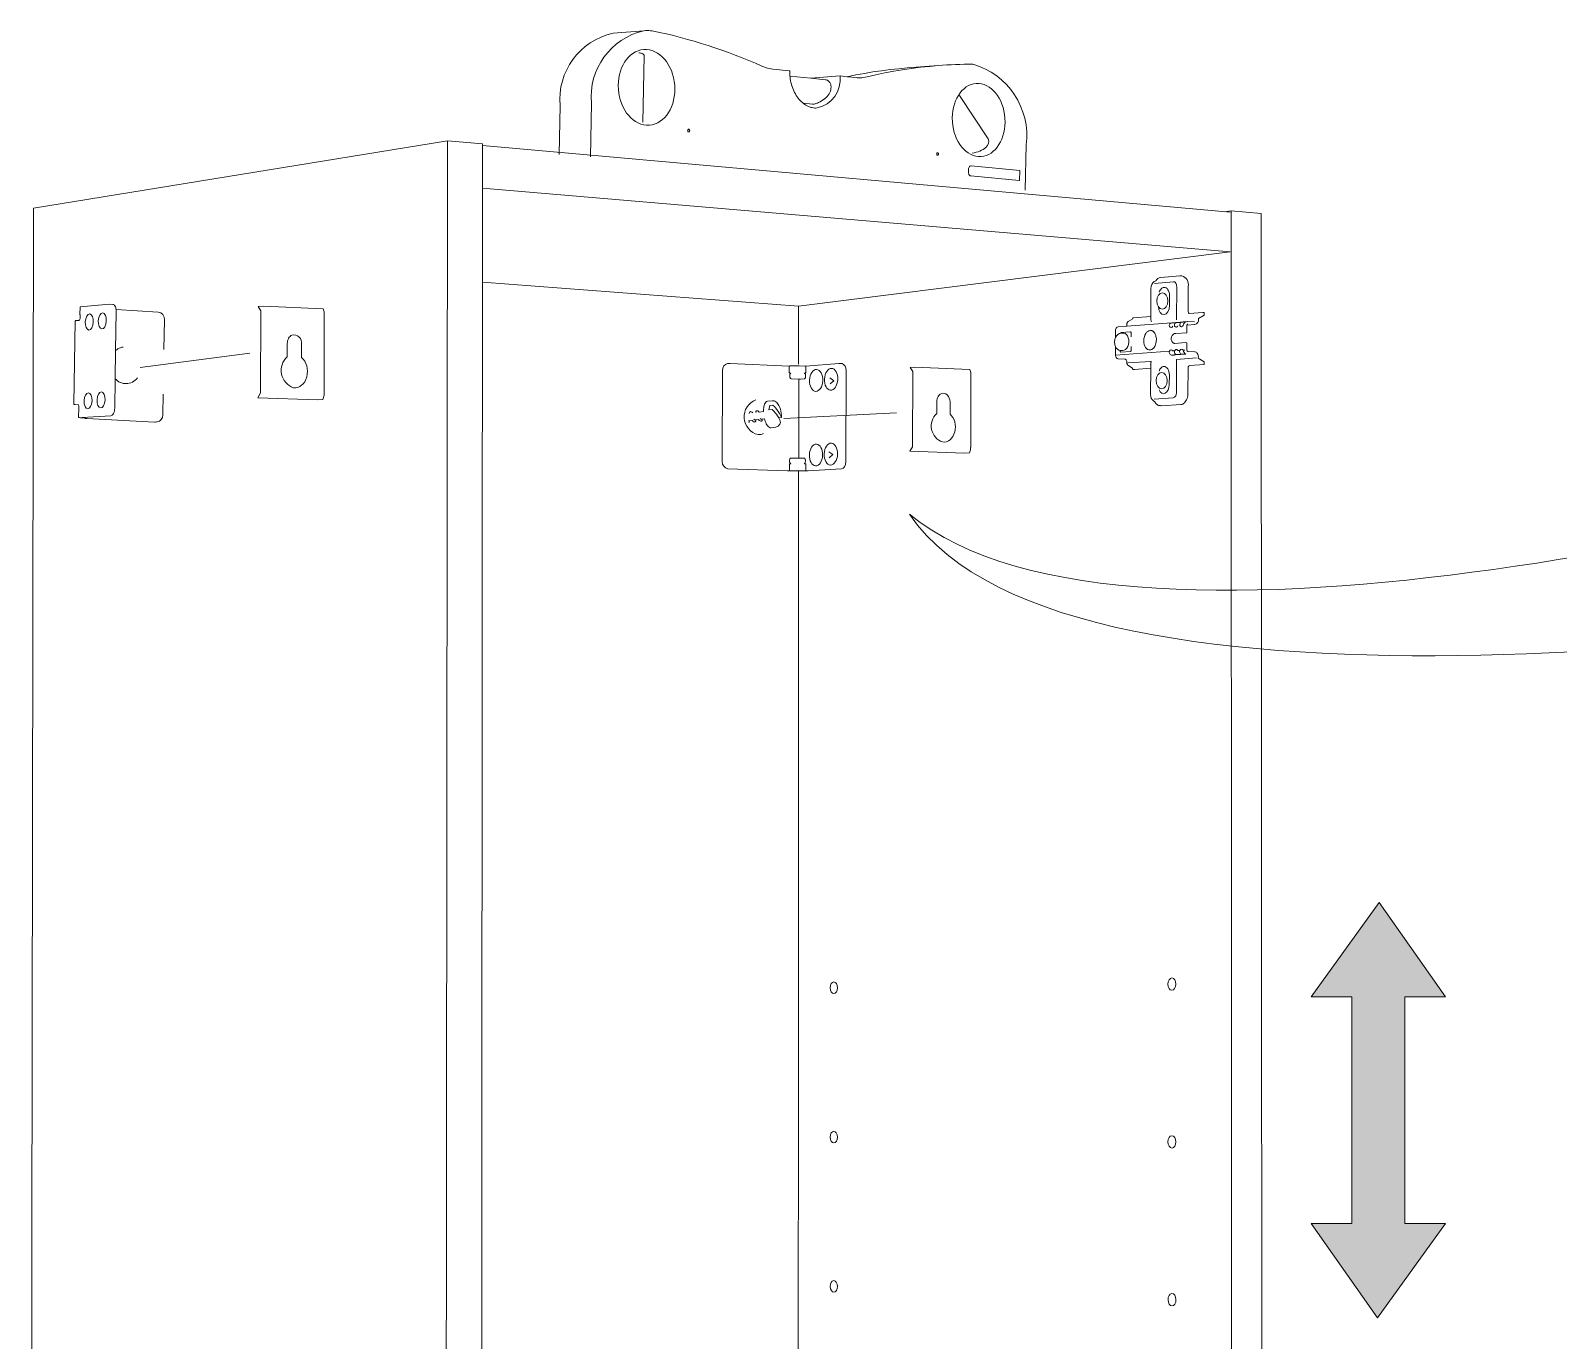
# Model space of a CAD drawing. Header units: metres. Extents: x -8.4 to 7.9, y -3.9 to 2.
# Drawn here: x 4.4092 to 4.7083, y -0.6544 to -0.398 of the extents above; entities that cross this region are included whole.
import ezdxf

# ---------------------------------------------------------------- set-up
doc = ezdxf.new("R2010")
doc.units = ezdxf.units.M
doc.header["$MEASUREMENT"] = 0
doc.layers.add('PDF12_Geometry_Num_Penna__1', color=255, linetype='Continuous', lineweight=18)
doc.layers.add('PDF12_Geometry_Num_Penna__7', color=7, linetype='Continuous', lineweight=18)

msp = doc.modelspace()

# ---------------------------------------------------------------- hatches: boundary and pattern name
at = {"layer": 'PDF12_Geometry_Num_Penna__7', "linetype": 'Continuous', "lineweight": 18}
msp.add_hatch(color=7, dxfattribs=at).paths.add_polyline_path([(4.67828744622356, -0.5871188736787295), (4.686232613893652, -0.5871188736787295), (4.673264194011521, -0.56865064044971), (4.659927928503429, -0.5871188736787295), (4.667870117666427, -0.5871188736787295), (4.667870117666427, -0.6314599087695145), (4.659927928503429, -0.6314599087695145), (4.672894859132013, -0.6499266527449875), (4.686232613893652, -0.6314599087695145), (4.67828744622356, -0.6314599087695145)])

# ---------------------------------------------------------------- linework, layer by layer
at = {"layer": 'PDF12_Geometry_Num_Penna__1', "color": 255, "linetype": 'Continuous', "lineweight": 18, "flags": 128}
msp.add_lwpolyline([(4.55666755535606, -0.4739028405736159), (4.57874722843512, -0.4727829219067164)], dxfattribs=at)
at = {"layer": 'PDF12_Geometry_Num_Penna__7', "color": 7, "linetype": 'Continuous', "lineweight": 18, "flags": 128}
for points in [[(4.512696450846203, -0.4222197854990339), (4.512896010821421, -0.4126855842949229, -0.3793391694817488), (4.523240812730843, -0.3985303782616589), (4.529255758879434, -0.3980258191601342, 0.3756814647557203), (4.519024587015604, -0.4122035129219505), (4.518811623758468, -0.4226848793815777)], [(4.52925590780479, -0.3980258191601356), (4.529592479106278, -0.3979960340892075), (4.529918625632941, -0.3979900770750218), (4.53025072917379, -0.3979990125963003), (4.530590278982372, -0.3980109266246714), (4.530918212613291, -0.3980417541730822), (4.530928637388116, -0.3980417541730822, -0.05389243003312046), (4.552404864930173, -0.4049688681188495), (4.55275037175294, -0.4051103472057583), (4.553101835589892, -0.4052324659965638), (4.553462234948123, -0.4053441600125447), (4.55381220953153, -0.4054260689575971), (4.554171119636214, -0.405499042381371), (4.554531518994445, -0.4055377629735777)], [(4.570851801833479, -0.4071969403496322), (4.571069232851254, -0.4072192791528283), (4.571294110136762, -0.4072282146741069), (4.571521965929362, -0.4072311931811997), (4.571742375454231, -0.4072222576599211), (4.571959508621299, -0.4072106414822592), (4.572293101415694, -0.4071719208900525), (4.572632651224275, -0.4071242647765672), (4.572973690286402, -0.4070572483669789), (4.574710159921515, -0.406653660655902), (4.576452586570814, -0.4062902827905782), (4.578190545459473, -0.4059596685032755), (4.57994190763005, -0.4056677748081792), (4.581684334279348, -0.4054041769304647), (4.583432717942833, -0.4051807888985034), (4.585170676831493, -0.4049976107122951), (4.58692203900207, -0.4048457068505613, -0.02203394796926471), (4.593679229118192, -0.4045864278081315), (4.593698589414296, -0.4045864278081315, -0.3709893190344438), (4.604134533640758, -0.4203616438491795), (4.60394688769391, -0.4292435519999636)], [(4.561947554879498, -0.407317718812246), (4.557881892697802, -0.4069126418476227), (4.557896785233265, -0.4070705027235421), (4.55794890910739, -0.4074323913353195), (4.558006989995699, -0.4077898121864575), (4.558085920433659, -0.408151700798235), (4.558161872364527, -0.4084912506068162), (4.558275055634053, -0.4088337789224904), (4.558382281889395, -0.4091643932097934), (4.558510357694386, -0.4094920289900033), (4.558636944245832, -0.4098047722347491), (4.558787358854018, -0.4101145369724023), (4.558946708983484, -0.4104034521604056), (4.559112016127136, -0.410684921080677), (4.559292215806251, -0.4109544759725769), (4.559481351006645, -0.4112150953431986), (4.559682400235411, -0.4114563544177168), (4.559878981703537, -0.4116871887174103), (4.560100880481952, -0.4119001519745468), (4.560319800753273, -0.4120997119497656), (4.560534253263956, -0.4122799116288811), (4.560765087563649, -0.4124407510118933), (4.561006346638168, -0.412592654873627), (4.561244627205594, -0.4127222199321646), (4.561485886280112, -0.4128458279765166), (4.561736080875908, -0.412938161696394), (4.561984786218159, -0.4130170921343536), (4.562233491560409, -0.4130766622762099), (4.562485175409751, -0.4131168721219629), (4.562733880752003, -0.4131481464464376), (4.56295875803751, -0.4131496356999841), (4.563189592337204, -0.413139210925159, 0.3834850268410178), (4.567687882674132, -0.4068834524781129), (4.561948299506272, -0.4073183145136644), (4.564822558850842, -0.4076116974623071)], [(4.638689236902024, -0.4531576875974915), (4.63604879036424, -0.4533565029459371), (4.63599070947593, -0.4533073575789057), (4.63593709634826, -0.4532373626622243), (4.635896886502507, -0.4531480074494398), (4.635864122924486, -0.4530363134334593), (4.635861144417393, -0.4529246194174785), (4.635873058445764, -0.448081566884556, 0.3766622067120061), (4.634596470305782, -0.4460146318874951), (4.634322596578598, -0.4460003350534494), (4.634289833000577, -0.4460003350534494), (4.634273451211566, -0.4460003350534494), (4.634239198379999, -0.4460003350534494), (4.634212391816163, -0.4460003350534494), (4.634191542266514, -0.4460012286055774), (4.630471386907584, -0.4463095040896842, 0.2094985771944773), (4.62949190485011, -0.4469614992923019), (4.629211925183386, -0.4471268064359534, 0.2563682590540222), (4.628544441743885, -0.4484829207153133), (4.628535357297253, -0.4539371629036821), (4.625072842801851, -0.4541992715278501), (4.62501922967418, -0.4542230995845926), (4.624987955349705, -0.4542618201767993), (4.624981104783392, -0.4543237731243299), (4.624984083290485, -0.454444402661589), (4.624078766059622, -0.4549436004503453), (4.624007281889395, -0.4549972135780161), (4.623950690254631, -0.4550686977482439), (4.623898566380507, -0.455161031468121), (4.623868781309579, -0.4552608114557305), (4.623863122146102, -0.4553610382194039), (4.623866100653196, -0.4555963402797364), (4.623857165131917, -0.455685695492521), (4.623830358568082, -0.4557765399588519), (4.623787170215235, -0.4558688736787293), (4.632670567619566, -0.4552001988363916, 0.5480652123131508), (4.632184624187373, -0.455894339914373, 0.7111946954883486), (4.632830364525096, -0.4558434074430859)], [(4.435329729110249, -0.4604100545177947), (4.435423552083673, -0.4545960086726135, 0.4057035043813512), (4.43420117277278, -0.4530954367992519), (4.425968579168231, -0.4526114293966689)], [(4.462267198332343, -0.4619663244737924), (4.462267198332343, -0.4593526844998445, 0.5383157026936164), (4.460394015221669, -0.4576060879406156), (4.460191476739357, -0.4577088464353178), (4.460017234074428, -0.4578533040293196), (4.459866819466241, -0.4580215896800639), (4.45972980813997, -0.4582285959230147), (4.459615135616897, -0.4584594302227081), (4.459530248164752, -0.4587006892972263), (4.45948557055836, -0.4589717334426728), (4.459474847932826, -0.4592386076781892), (4.459459955397362, -0.4618522476521372, 0.5716432579144263), (4.460685908916762, -0.4679051697661717)], [(4.623059967708524, -0.4606143801043623), (4.62260574537687, -0.4605994875688981, -0.2947323930879508), (4.621615838544572, -0.459837138678491), (4.621602435262654, -0.4598282031572126), (4.621547332881437, -0.4596688530277468), (4.621501166021497, -0.4594960996163633), (4.621462445429291, -0.4593233462049799), (4.621441595879642, -0.4591401680187714), (4.621437128119003, -0.4589495435648311), (4.62144606364028, -0.4587693438857157), (4.621471380950569, -0.458584676445961), (4.621510101542777, -0.4584044767668454), (4.621557757656261, -0.458239169623194), (4.621615838544572, -0.458067160838584), (4.621625816543331, -0.456689452382801), (4.621636241318157, -0.4565390377746136), (4.621671983403271, -0.4563960694341583), (4.62173006429158, -0.4562635258685279), (4.621811973236634, -0.4561622566273721), (4.621910263970697, -0.4560699229074947), (4.622020468733131, -0.4560148205262775), (4.622133652002658, -0.4559924817230815), (4.623786723439172, -0.4558688736787295)], [(4.623183277902167, -0.457230944972275), (4.62323599747771, -0.4572410718963908), (4.622775818131869, -0.4572202223467411, 0.3066364753428372), (4.621615838544572, -0.458067160838584)], [(4.63783619247064, -0.4618601406959332), (4.637825767695816, -0.4616754732561785), (4.637781090089423, -0.4614848488022381), (4.637711095172742, -0.4613135846444012), (4.637612804438679, -0.4611616807826673), (4.637498131915606, -0.4610440297525011), (4.637378991631893, -0.4609442497648917), (4.637239001798531, -0.4608861688765817), (4.637094544204529, -0.4608578730591999), (4.635779831173759, -0.4607954733356052), (4.635706857749985, -0.4607761130395019), (4.635656223129407, -0.4607180321511919), (4.635614524030108, -0.4606376124596858), (4.635593674480457, -0.4605482572469014), (4.635604099255283, -0.4590887887714206), (4.635317566872954, -0.4590735983852472), (4.635304163591036, -0.4590735983852472), (4.63325792921827, -0.459226991500527), (4.633126577055477, -0.4592275872019458), (4.633114663027105, -0.4592275872019458), (4.63310423825228, -0.4592305657090385), (4.633083388702603, -0.459230416783736, -0.6194064014345294), (4.633144448098034, -0.4572869409056199), (4.633417577198444, -0.4573016845157293), (4.635600822897481, -0.4571348881185315), (4.635609311642695, -0.4556795895529808), (4.635607822389149, -0.4556527829891454), (4.635621225671066, -0.4556289549324029), (4.637176006373517, -0.4555038576345045)], [(4.633366942577867, -0.4551380969635065), (4.633681175076159, -0.4551142689067639, 0.5372226950058083), (4.633194189166456, -0.4558207707891913, 0.7152903319532949), (4.63384261016059, -0.4557677533629281)], [(4.634374869378076, -0.4550602090030292), (4.634699526651194, -0.4550363809462867, 0.5384386687475092), (4.63421775312893, -0.455741691425866, 0.7317083515046011), (4.634851877288991, -0.4556922482081254, -0.227852504427861), (4.635384136506478, -0.4549867888031913), (4.635741557357616, -0.454959982239356)], [(4.634755820435255, -0.4613572197734028, -0.5540642363125899), (4.634198839608891, -0.4605977004646423), (4.633823547715196, -0.4606245070284777)], [(4.63423666664897, -0.4614164920644579), (4.634323043354661, -0.461406067289633), (4.634363253200415, -0.4613926640077154), (4.634391549017796, -0.4613926640077154), (4.634380677466908, -0.4613852177399832), (4.634755969360603, -0.4613569219226016), (4.634904894715244, -0.4613554326690551), (4.635040416787966, -0.4613539434155087), (4.63515955707168, -0.4613420293871374), (4.635260528462125, -0.4613394976561087), (4.635332012632354, -0.4613290728812838), (4.635384136506478, -0.4613290728812838), (4.635402007549035, -0.4613171588529126, -0.2184635412297754), (4.634847558453707, -0.460558384171017), (4.635216893333216, -0.4605300883536353)], [(4.561437783390562, -0.4841792857452573), (4.561296304303654, -0.4841822642523501), (4.561135464920642, -0.4841852427594429), (4.560962711509259, -0.4841867320129892), (4.560792936604968, -0.4841882212665357), (4.560632097221955, -0.4841822642523501), (4.560472747092489, -0.4841852427594429), (4.560316524395471, -0.4841763072381645), (4.559030851808856, -0.4841363952431209), (4.558337157506938, -0.4841755626113914), (4.558234399012237, -0.4841755626113914), (4.558106323207246, -0.4841785411184842), (4.55796335486679, -0.4841785411184842), (4.557812940258603, -0.484181519625577), (4.557665504157509, -0.4841844981326698), (4.557510621788682, -0.4841785411184842), (4.557381652431562, -0.4841792857452573), (4.545733306892966, -0.4837731663031666, -0.3743921639122272), (4.544636173805329, -0.4823610560904466), (4.544676234725692, -0.4645017786365575, -0.3933912904798053), (4.545676119556787, -0.4631741090999302), (4.546087153535596, -0.4631413455219091), (4.546136298902628, -0.4631413455219091), (4.546188422776752, -0.4631413455219091)], [(4.567539106244846, -0.4631583230123382), (4.568082088087857, -0.4631825978451722, -0.3460280572530002), (4.568856499931999, -0.4644961194730772), (4.568816290086247, -0.4823671620299865)], [(4.62160809442613, -0.4615070386800798), (4.632177326844836, -0.460749604326309, 0.571677020379857), (4.632734307671353, -0.4614986988602198), (4.632875786758262, -0.4614972096066734), (4.633018755098717, -0.4614957203531269), (4.633130449114697, -0.4614942310995805), (4.633230229102306, -0.4614808278176629)], [(4.629203287512816, -0.4701299656391431), (4.632920464364653, -0.469893174325264, 0.3534530277628215), (4.633534185751128, -0.4689005868365821), (4.633556226703615, -0.462346679829545), (4.63745658174166, -0.4620652109092737)], [(4.628508401808062, -0.4640910425084542), (4.628494104974026, -0.4692407323465828, 0.2528324675826203), (4.629025768490084, -0.4704559632404519), (4.6292926427256, -0.4706543318128337), (4.6292926427256, -0.4706647565876585), (4.629395401220304, -0.4708241067171243), (4.629511562996924, -0.4709745213253115), (4.629623257012904, -0.4710966401161173), (4.629743886550163, -0.471205355625005), (4.629880897876433, -0.4712827968094183), (4.630023866216888, -0.4713527917260995), (4.630172791571529, -0.4713900230647596), (4.630315759911984, -0.471409383360863)], [(4.433976444412624, -0.4745871525781674, 0.3802972615431184), (4.435121680389816, -0.4732200178225872), (4.435187207545858, -0.4691424416125191)], [(4.587499720452723, -0.4690685746366173), (4.58731356375942, -0.4691638868635875), (4.587154213629955, -0.4692964304292178), (4.587017202303685, -0.4694513127980444), (4.586889126498694, -0.4696389587448919), (4.586784878750445, -0.4698519220020285), (4.586705948312487, -0.4700738207804435), (4.586664249213186, -0.4703210368691473), (4.586656207244036, -0.4705679551071418), (4.586641314708572, -0.4729671425704069, 0.5715203338359327), (4.587767488240364, -0.4785211647463937)], [(4.551204973347831, -0.4702581903694888, 0.7360783791615587), (4.551651451561045, -0.4770820990444897), (4.551922495706491, -0.4770791205373969), (4.552183115077113, -0.4770359321845511), (4.552442245194187, -0.4769599802536842), (4.552692439789984, -0.4768587110125284)], [(4.551856521774384, -0.4726798655613048), (4.55269348226746, -0.4725771070666026, -0.04703272893998553), (4.552784326733795, -0.4715793071905081, -0.1168494168417358), (4.553155150866862, -0.4707468144580722, -0.2045848145234288), (4.553472361872238, -0.470562147018311), (4.554412080860013, -0.4704593885235352, -0.1975653189360058), (4.555103094505554, -0.4706410774562736, -0.1157694566587088), (4.555721134727313, -0.4713931504972093, -0.08087552407745398), (4.556167910791238, -0.4728555974797813, -0.04724075584738635), (4.556201270070679, -0.4737283000579767), (4.555688966850714, -0.4737923379604722)], [(4.551719808298825, -0.4741260796802225), (4.551216589525493, -0.4741871390756253), (4.551067664170851, -0.4742064993717286, -0.1132362614314894), (4.55078768450416, -0.4740665095383322)], [(4.555713390608875, -0.4752628269121967, -0.1992124072052265), (4.555090882626477, -0.4756157800026958), (4.554176480948981, -0.4757349202864084, -0.201932796339776), (4.553822038604919, -0.4756425865665532, -0.114166444318123), (4.553241229721857, -0.474941148146162, -0.04808085009469797), (4.552876064752256, -0.4739711973113961), (4.55247247704118, -0.4740248104390669)]]:
    msp.add_lwpolyline(points, format="xyb", dxfattribs=at)
for points in [[(4.529346156569702, -0.4029226337460834), (4.529337221048423, -0.4028630636042271), (4.529310414484589, -0.4027945579410923), (4.529268715385289, -0.4027320092921431), (4.529207655989886, -0.4026620143754618), (4.529140639580297, -0.4026128690084304), (4.529058730635245, -0.4025607451343061), (4.52896937542246, -0.4025101105137282), (4.528868106181305, -0.4024713899215214), (4.52873705186922, -0.4024416048505932), (4.528598551289404, -0.4024088412725724), (4.528439201159939, -0.4023790562016442), (4.528270915509195, -0.4023596959055408)], [(4.529072729618581, -0.4159412414727279), (4.52934675227112, -0.4029221869700195)], [(4.554531072218381, -0.4055382097496417), (4.557753816892811, -0.4058718025440373)], [(4.557753965818165, -0.4058719514693917), (4.55778524014264, -0.4058719514693917), (4.557809068199382, -0.4058808869906702), (4.557826939241939, -0.4059017365403199), (4.557835874763217, -0.4059210968364232), (4.557835874763217, -0.4059404571325265), (4.557846299538042, -0.4059702422034548)], [(4.557847044164816, -0.4059708379048735), (4.557844065657723, -0.406332726516651), (4.55786193670028, -0.4067020613961604), (4.557881296996383, -0.4069120461462041)], [(4.569105056348895, -0.4070180809987085), (4.570775998827966, -0.4066755526830345), (4.572455876828315, -0.4063657879453814), (4.574135754828665, -0.406091765292842), (4.575815632829014, -0.405847527711231), (4.577494021575818, -0.4056345644540943), (4.579175388829714, -0.4054528755214324), (4.580853777576516, -0.4053113964345236)], [(4.580853330800453, -0.4053106518077505), (4.58692203900207, -0.4048460047012709)], [(4.562276977763964, -0.4123874357349316), (4.562385693272852, -0.41239637125621), (4.562503344303019, -0.4123889249884781), (4.562643334136381, -0.4123680754388284), (4.562795237998114, -0.4123278655930752), (4.562945652606301, -0.4122891450008687), (4.563113938257046, -0.4122310641125586), (4.563285202414883, -0.4121714939707023), (4.563454977319174, -0.4121029883075675), (4.563615816702186, -0.4120225686160615), (4.563778145338745, -0.4119436381781018), (4.564087910076398, -0.411766417006079), (4.564376825264401, -0.4115743032985923), (4.564668718959497, -0.4113568722808165), (4.564909978034016, -0.4111290164882161), (4.565142301587255, -0.4108892466672441), (4.565350797083753, -0.4106420305785403), (4.565532486016415, -0.4103709864330938), (4.565675454356869, -0.4101029207947401), (4.56579161613349, -0.4098348551563865), (4.565877992839182, -0.4095548754896616), (4.565904799403016, -0.4094133964027528), (4.565918202684935, -0.4092629817945653), (4.565927138206212, -0.4091155456934709), (4.565928627459759, -0.4089681095923764), (4.565916713431388, -0.4088132272235498), (4.565888417614006, -0.4086747266437337), (4.565860121796624, -0.4085362260639177), (4.565810976429592, -0.4084155965266585), (4.565758852555469, -0.408293477735853), (4.565703750174252, -0.4081832729734188), (4.565620351975652, -0.4080656219432525), (4.565523550495136, -0.4079628634485503), (4.56542228125398, -0.4078630834609408), (4.565315054998639, -0.4077856422765275), (4.565206339489751, -0.4077230936275783), (4.565084220698945, -0.4076724590070003), (4.564954655640408, -0.4076307599077009), (4.564822112074777, -0.4076113996115975)], [(4.567724965087438, -0.4068834524781131), (4.569096567603681, -0.40701748529729)], [(4.569096418678326, -0.4070180809987085), (4.570852248609542, -0.4071967914242776)], [(4.560444451275107, -0.4122100656375546), (4.562276233137191, -0.4123872868095773)], [(4.596663544299841, -0.4191697942359881), (4.591105650064642, -0.4107108340923844)], [(4.490480064291581, -0.8153432565320597), (4.409211498264036, -0.7992280439063668), (4.409774436104578, -0.4327465741918267), (4.490818124846616, -0.4195577447848278)], [(4.490817529145197, -0.4195574469341186), (4.490479468590162, -0.8153429586813506)], [(4.497722751063833, -0.4201704236938205), (4.490817082369133, -0.4195568512327)], [(4.497722751063833, -0.4201704236938205), (4.4977153047961, -0.429716538926303)], [(4.497722751063833, -0.420470061507358), (4.644080632590734, -0.4335501754054693)], [(4.593295299553927, -0.4244825573374481), (4.593195519566318, -0.424500428380005), (4.593103185846442, -0.4245525522541292), (4.593013830633657, -0.4246285041849962), (4.592940857209882, -0.4247282841726056), (4.592891711842851, -0.4248399781885864), (4.592863416025469, -0.4249799680219488), (4.592845544982912, -0.4251199578553113)], [(4.602856158396519, -0.4253603233777016), (4.593385995094904, -0.4244831530388666)], [(4.592845991758977, -0.4251196600046018), (4.592828120716419, -0.425728764705083)], [(4.592828418567128, -0.4257289136304379), (4.592840332595499, -0.4258808174921717), (4.592879053187706, -0.4260282535932661), (4.592926709301191, -0.4261607971588964), (4.593007128992697, -0.4262799374426092), (4.593094994951936, -0.4263707819089402), (4.593196264193092, -0.4264288627972501), (4.593304979701979, -0.4264497123468999)], [(4.593305426478043, -0.4264495634215449), (4.602774100526112, -0.4273312015210192)], [(4.602774100526112, -0.4273304568942461), (4.602802396343494, -0.4273200321194212), (4.602856009471165, -0.4253601744523468)], [(4.497715453721455, -0.4297160921502389), (4.497411645997987, -0.804730984685703)], [(4.49771113488617, -0.4288564950032515), (4.644080930441444, -0.4413275042008815)], [(4.650123725631353, -0.433821070625561), (4.644239684869491, -0.4332879178559466), (4.642985733383414, -0.4334517357460517)], [(4.644393822611544, -0.7986234069665248), (4.644238940242717, -0.4332886624827199)], [(4.650298563997702, -0.7979877935529174), (4.650124321332771, -0.4338221131030435)], [(4.644081228292153, -0.441327653126236), (4.559567578786982, -0.4519162458412049)], [(4.559555515833257, -0.4632856541905558), (4.559567429861628, -0.4519166926172686), (4.497702348290246, -0.4472240546925337)], [(4.633595394071886, -0.448064142618063), (4.633580501536422, -0.4479435130808039), (4.633570076761597, -0.4478109695151734), (4.633550716465494, -0.4476992754991929), (4.633506038859101, -0.4475905599903051), (4.633461361252709, -0.4474878014956026), (4.633410726632132, -0.4474088710576432), (4.633360092011554, -0.4473269621125905), (4.633297543362604, -0.4472703704778271), (4.633226059192377, -0.4472182466037027), (4.633147128754417, -0.4471914400398673), (4.633065219809365, -0.4471705904902176), (4.632984800117858, -0.4471616549689391), (4.629267623266021, -0.4474714197065923)], [(4.630193641121179, -0.4491672327198883), (4.63025916827722, -0.4489840545336801), (4.63035894826483, -0.4488217258971214), (4.630460217505986, -0.4486772683031198), (4.630568933014874, -0.4485417462303964), (4.630695519566318, -0.4484434554963335), (4.630826573878402, -0.4483585680441883), (4.630968052965311, -0.448296019395239), (4.631119956827045, -0.4482617665636716)], [(4.633570672463016, -0.4546313039816634), (4.633595989773305, -0.4480636958419993)], [(4.418945110518011, -0.4520584695548873), (4.424650440854304, -0.4515610588703866), (4.424677247418139, -0.4515610588703866), (4.424695118460696, -0.4515610588703866)], [(4.425328200143275, -0.4516026090443312), (4.424695267386051, -0.4515609099450318)], [(4.425968132392167, -0.4526111315459594), (4.425927922546413, -0.4523937005281836), (4.425881755686476, -0.4522135008490681), (4.42581325002334, -0.4520377689305919), (4.425734319585381, -0.4518903328294973), (4.42564794287969, -0.4517741710528775), (4.425552630652719, -0.4516803480794537), (4.425442425890284, -0.4516177994305046), (4.425327753367211, -0.4516029068950403)], [(4.632193261857942, -0.451804700750579), (4.63220219737922, -0.4498746281544327)], [(4.418665726552704, -0.4547237866268955), (4.418731253708746, -0.4546940015559672), (4.418790823850603, -0.4546448561889357), (4.418838479964088, -0.4545689042580688), (4.418878689809841, -0.4544631672562738), (4.418908474880769, -0.4543455162261075), (4.418918899655594, -0.4542204189282092), (4.418918899655594, -0.4539791598536909)], [(4.418944961592657, -0.4520584695548872), (4.418927090550099, -0.4520584695548872), (4.418918155028821, -0.4520644265690728), (4.418886880704346, -0.4535804866793172), (4.418897305479171, -0.4536266535392558), (4.418897305479171, -0.4536757989062874), (4.418909219507542, -0.4537368583016902), (4.418918155028821, -0.4538142994861034), (4.418918155028821, -0.4538917406705165), (4.418918155028821, -0.4539796066297548)], [(4.425872075538424, -0.4606304640426634), (4.425986748061497, -0.4529876148424917)], [(4.425987045912207, -0.4529871680664276), (4.425987045912207, -0.452792075851848), (4.425967685616103, -0.4526118761727325)], [(4.453695203844567, -0.4698560919119583), (4.454259630938656, -0.4689297762060919), (4.454302819291502, -0.4528488164119662)], [(4.454303117142211, -0.452848965337321), (4.453755071837132, -0.4520030693229605), (4.454791592305433, -0.4519226496314545)], [(4.466710088437345, -0.453548318802715), (4.466710088437345, -0.4533070597281967), (4.466675835605778, -0.4530658006536784), (4.466626690238746, -0.4528453911288098), (4.466558184575612, -0.4526309386181269), (4.466465850855734, -0.4524403141641865), (4.454791592305433, -0.4519220539300361)], [(4.466710237362699, -0.4535484677280693), (4.466673006024039, -0.4690947854990341)], [(4.628535655147961, -0.453936865052973), (4.628531187387322, -0.4544000229059064)], [(4.628531336312676, -0.4544000229059062), (4.628531336312676, -0.4545027814006084), (4.628544739594594, -0.4545951151204858), (4.628553675115873, -0.4546829810797238), (4.628574524665522, -0.4547753147996013), (4.62860877749709, -0.4548840303084891), (4.628641541075111, -0.4550061490992947)], [(4.635880057937432, -0.4533718422574652), (4.636048343588176, -0.4533554604684547)], [(4.638697874572594, -0.4531579854482009), (4.638982321999957, -0.4531713887301186), (4.638979343492865, -0.4537194340351971), (4.637857935572418, -0.4543508775388746)], [(4.417937481568511, -0.4548000364084716), (4.417675372944342, -0.4711445940803116), (4.417697711747539, -0.4711505510944972), (4.417752814128757, -0.4711609758693222), (4.417839190834448, -0.4711714006441469), (4.417955352611068, -0.4711803361654254)], [(4.4179371837178, -0.4547998874831169), (4.417947608492626, -0.454792441215385), (4.417995264606111, -0.45478201644056), (4.4180622810157, -0.4547686131586423)], [(4.4180622810157, -0.4547693577854156), (4.418665428701996, -0.4547246801790233)], [(4.622555408607001, -0.457230944972275), (4.622567322635372, -0.4572145631832645), (4.622573279649558, -0.4571817996052436), (4.622592639945661, -0.4571520145343154), (4.62261348949531, -0.457132654238212)], [(4.622625105672973, -0.4572214137495779), (4.622656379997447, -0.4571514188328969), (4.622693611336108, -0.4570888701839475)], [(4.624544902419649, -0.4569502206787772), (4.622693760261463, -0.4570887212585933)], [(4.624687423984041, -0.4571815017545344), (4.624678488462761, -0.457089168034657), (4.624647214138286, -0.4570102375966976), (4.624595090264163, -0.4569700277509444), (4.624544455643584, -0.4569506674548411)], [(4.624691742819325, -0.4579072150076995), (4.624687275058685, -0.4571819485305982)], [(4.628394622837116, -0.4566782829812027), (4.628565886994953, -0.4566872185024812), (4.628728215631511, -0.4567244498411414), (4.628890544268071, -0.4568033802791012), (4.628962028438298, -0.4568525256461328), (4.629045426636897, -0.4569195420557211), (4.629177970202528, -0.4570610211426299), (4.629304556753972, -0.4572412208217455), (4.629404336741581, -0.4574437593040571), (4.629490713447273, -0.4576552333076471), (4.629542837321397, -0.4578667073112372), (4.629590493434883, -0.4580766920612809), (4.629612832238079, -0.4582985908396958), (4.629615810745171, -0.4585219788716572), (4.629606875223893, -0.4587438776500721), (4.62958304716715, -0.4589568409072088), (4.629542837321397, -0.4591683149107988), (4.629475820911809, -0.4593946814498531), (4.629399868980943, -0.4596195587353609), (4.6292926427256, -0.4598235864712189), (4.629170523934795, -0.4600157001787055), (4.629045426636897, -0.4601690932939858), (4.628962028438298, -0.4602510022390383), (4.628883098000339, -0.4603150401415338), (4.628801189055286, -0.460377588790483), (4.628723747870873, -0.460417798636236), (4.628549505205942, -0.4604907720600101), (4.628382708808744, -0.4605131108632062)], [(4.632750391609654, -0.4551882848080203), (4.632841236075985, -0.4551882848080203), (4.632930591288768, -0.4551853063009276), (4.633024414262193, -0.4551853063009276), (4.633086962911142, -0.4551823277938347), (4.633134619024627, -0.4551823277938347), (4.633185253645205, -0.4551808385402883), (4.633222484983865, -0.4551808385402883), (4.633247802294155, -0.455168924511917)], [(4.633761147991602, -0.4551118861010899), (4.633851992457933, -0.4551118861010899), (4.633954750952634, -0.4551103968475435), (4.634032192137049, -0.455108907593997), (4.634096230039543, -0.4551059290869043), (4.634142396899482, -0.4551059290869043), (4.634196010027153, -0.4551059290869043), (4.634245155394185, -0.4551059290869043), (4.634257069422556, -0.4550925258049865)], [(4.634770415120003, -0.4550362320209319), (4.634873173614706, -0.4550332535138392), (4.634965507334582, -0.4550332535138392), (4.635053373293821, -0.4550302750067463), (4.635108475675038, -0.4550302750067463), (4.635165067309801, -0.4550302750067463), (4.635218680437472, -0.4550272964996536), (4.635255911776133, -0.4550198502319214)], [(4.63580008502199, -0.4554448831940667), (4.635736047119495, -0.4554553079688917), (4.635677966231184, -0.4554984963217374), (4.635640734892524, -0.4555476416887689), (4.635621374596421, -0.4556295506338214)], [(4.637110479217475, -0.4550195523812123), (4.635801425350182, -0.4549599822393559)], [(4.427918905612609, -0.4670962072397531), (4.427624033410419, -0.4670768469436497), (4.427336607475962, -0.4670411048585359), (4.427052160048597, -0.4669606851670297), (4.42677366963542, -0.4668549481652348), (4.426510071757705, -0.4667194260925115), (4.426247963133537, -0.4665556082024065), (4.426006704059018, -0.4663694515091054), (4.425783316027058, -0.4661460634771439), (4.425872671239842, -0.4606298683412448)], [(4.427336607475962, -0.4599287277715953), (4.427074498851794, -0.4599912764205445), (4.426809411720534, -0.4600672283514115), (4.426560706378283, -0.4601729653532064), (4.426316468796672, -0.4603010411581976), (4.426082655989886, -0.4604559235270241), (4.425872671239842, -0.4606301661919541)], [(4.622164181700358, -0.462245559513744), (4.622045041416647, -0.4622261992176406), (4.621922922625841, -0.4621666290757843), (4.621820164131138, -0.4620787631165463), (4.621736765932539, -0.4619596228328334), (4.621663792508765, -0.461819632999471), (4.62162060415592, -0.4616662398841908), (4.621608690127548, -0.461506889754725), (4.621616136395281, -0.4598374365292006)], [(4.622524878909299, -0.4605911477490381), (4.622527857416392, -0.4607117772862972)], [(4.622585938304702, -0.460590403122265), (4.622577002783424, -0.4607020971382457)], [(4.624688317536168, -0.4598292456346951), (4.624680871268436, -0.4605589798724355), (4.624668957240064, -0.4606513135923129), (4.624642150676229, -0.4607317332838191), (4.624593005309198, -0.4607957711863147), (4.624528967406702, -0.4608151314824179), (4.622682293009155, -0.460943207287409)], [(4.63382399449126, -0.4606242091777683), (4.633771870617135, -0.4605527250075405), (4.633719746743012, -0.4605035796405091), (4.63367060137598, -0.4604633697947561), (4.633606563473484, -0.4604335847238279), (4.633555928852906, -0.4604261384560958), (4.633508272739421, -0.4604172029348174), (4.63345912737239, -0.4604276277096423), (4.633405514244719, -0.4604469880057456), (4.633347433356409, -0.4604901763585914), (4.633295309482285, -0.4605303862043445), (4.633240207101068, -0.4605914455997472), (4.633186593973397, -0.4606718652912534), (4.632814280586794, -0.4607001611086351)], [(4.430674322524174, -0.463908608949019), (4.452170208213044, -0.461116258549502)], [(4.546188869552815, -0.4631413455219091), (4.557736541551672, -0.4636491809812345)], [(4.558399110454469, -0.4636088222101268), (4.557925527826711, -0.4636460535487871), (4.557886807234505, -0.4636460535487871), (4.55783468336038, -0.4636490320558798), (4.557787027246896, -0.4636490320558798), (4.557736392626317, -0.4636490320558798)], [(4.558399706155889, -0.4636089711354817), (4.558521824946694, -0.4636074818819353), (4.558658836272963, -0.463595567853564), (4.558821164909522, -0.4635925893464712), (4.559001364588637, -0.4635896108393784), (4.55917411800002, -0.4635866323322856), (4.559357296186229, -0.463595567853564), (4.559516646315695, -0.4635925893464712), (4.559675996445161, -0.4636000356142034), (4.560785490337236, -0.463653648741874)], [(4.561005899862104, -0.4636488831305252), (4.567476706521251, -0.4631589187137567)], [(4.623470108135205, -0.4623051296556004), (4.622164032775005, -0.462245559513744)], [(4.622528006341748, -0.4607114794355879), (4.622528006341748, -0.4607442430136089), (4.622529495595293, -0.4607725388309906), (4.622538431116571, -0.4608038131554654), (4.622550345144943, -0.460832108972847), (4.622569705441046, -0.4608618940437753), (4.622578640962325, -0.4608842328469714), (4.622630764836449, -0.4609333782140028), (4.622681399457027, -0.4609438029888278)], [(4.623843910775355, -0.4628061145486122), (4.623830507493436, -0.4626765494900748), (4.623788808394138, -0.4625618769670011), (4.623736684520012, -0.4624650754864845), (4.62365477557496, -0.4623831665414321), (4.623565420362175, -0.462325085653122), (4.623470108135205, -0.4623057253570187)], [(4.623843315073935, -0.4628065613246761), (4.62383735805975, -0.4630299493566375), (4.623847782834575, -0.4631386648655254), (4.62387905715905, -0.4632414233602277), (4.623922245511895, -0.4633322678265586), (4.623984794160845, -0.4634126875180646), (4.624057767584619, -0.4634722576599211), (4.624954298219556, -0.464054555796567)], [(4.628545782072077, -0.4627596498379644), (4.624030365319364, -0.4630396295046894)], [(4.625320952442682, -0.4643107074065494), (4.628507955031998, -0.4640902978816809), (4.628501998017812, -0.4633218430517339)], [(4.628615628063403, -0.462696356562242), (4.628585842992475, -0.4628154968459548), (4.628560525682187, -0.4629286801154819), (4.62853818687899, -0.4630299493566378), (4.628520315836433, -0.4631207938229686), (4.628514358822247, -0.463220573810578), (4.628502444793877, -0.4633218430517339)], [(4.633230229102306, -0.4614805299669532), (4.633300224018988, -0.4614805299669532), (4.633350858639566, -0.4614715944456749), (4.63338213296404, -0.4614581911637571), (4.633371708189216, -0.4614492556424786)], [(4.634236517723615, -0.4614163431391033), (4.634148651764377, -0.4614178323926498), (4.634031000734211, -0.4614223001532889), (4.633895478661488, -0.4614223001532889), (4.6337450640533, -0.4614223001532889), (4.633371261413152, -0.4614491067171242)], [(4.635280931235712, -0.4612790339621246), (4.635339012124022, -0.4612998835117742), (4.635401560772971, -0.4613073297795062)], [(4.636144847217984, -0.4635631021262521), (4.636064427526478, -0.4635839516759018), (4.635985497088519, -0.4636360755500262), (4.635925926946662, -0.4637164952415322), (4.635875292326084, -0.4638311677646056), (4.635836571733877, -0.46394137252704), (4.635827636212599, -0.4640739160926703)], [(4.63614440044192, -0.4635625064248335), (4.638953132630448, -0.4633689034638003), (4.638953132630448, -0.4628104333838968)], [(4.637836341395996, -0.4618596939198697), (4.637833362888903, -0.4620905282195631), (4.638953281555803, -0.4628113269360251)], [(4.425684429591576, -0.4718768600490807), (4.425782720325639, -0.4661462124024984)], [(4.427918309911189, -0.4670965050904622), (4.428228074648842, -0.4670771447943588), (4.428548264161321, -0.4670205531595952), (4.428849093377695, -0.4669237516790786), (4.429139497819245, -0.4667986543811803), (4.429420966739516, -0.4666318579839825), (4.429683075363684, -0.4664397442764956), (4.429925823691749, -0.4662148669909879), (4.43014921172371, -0.4659646723951913)], [(4.557927314930967, -0.4650167625129019), (4.557887105085214, -0.4650167625129019), (4.557834981211089, -0.4650167625129019), (4.557773921815687, -0.4650167625129019), (4.557724776448655, -0.4650167625129019), (4.557736690477026, -0.4636496277572983)], [(4.557835427987154, -0.4654785800376435), (4.55785329902971, -0.4653683752752094), (4.557881594847093, -0.4652566812592287), (4.557929250960577, -0.4651747723141761), (4.557996267370166, -0.4651062666510414), (4.558079665568765, -0.4650526535233706)], [(4.557835725837863, -0.4654781332615795), (4.557838704344956, -0.4657015212935408), (4.557847639866234, -0.4658206615772535), (4.557892317472627, -0.4659308663396879), (4.557942952093204, -0.4660306463272973), (4.558012947009885, -0.4661110660188035), (4.558103791476217, -0.4661587221322885), (4.558194635942548, -0.4661795716819382), (4.559646658150296, -0.4662361633167018)], [(4.559646062448877, -0.4662355676152833), (4.559614788124404, -0.4817118904695669)], [(4.559645764598169, -0.4662349719138645), (4.559723205782582, -0.4662319934067718), (4.559818518009553, -0.4662319934067718), (4.559897448447511, -0.4662290148996789), (4.559968932617739, -0.4662290148996789), (4.560662924770366, -0.4661798695326476)], [(4.560936053870777, -0.4657024148456689), (4.560927118349499, -0.4658245336364745), (4.560898822532117, -0.4659362276524551), (4.56084818791154, -0.4660360076400646), (4.560790107023229, -0.4661060025567457), (4.56072755837428, -0.4661596156844166), (4.560662031218238, -0.4661804652340662)], [(4.560666201128168, -0.4650420798231908), (4.561007240190296, -0.4650167625129019), (4.56100575093675, -0.4636496277572983)], [(4.560736791746268, -0.4650538449262076), (4.560808275916496, -0.4651015010396927), (4.560857421283527, -0.465171495956374), (4.560900609636374, -0.4652638296762512), (4.560930394707301, -0.4653621204103143), (4.560931883960847, -0.4654827499475734), (4.560936351721486, -0.465703159472442)], [(4.560776108039892, -0.4650131883043904), (4.560846102956575, -0.4650206345721225), (4.560926522648081, -0.4650176560650296), (4.561006942339586, -0.4650161668114833)], [(4.560784745710462, -0.4636533508911644), (4.560853251373597, -0.4636518616376181), (4.560936649572196, -0.4636518616376181), (4.561005155235331, -0.4636488831305252)], [(4.565669944118747, -0.4659657148726739), (4.56646967327317, -0.4665256742061238), (4.565750363810254, -0.4671645639775331)], [(4.581350741484953, -0.4803143749416162), (4.581869001719104, -0.4794640111666166), (4.581909211564857, -0.464704019268156)], [(4.581909211564857, -0.4647032746413828), (4.581405843866171, -0.4639258842901572), (4.582357476882327, -0.4638529108663833)], [(4.593296193106055, -0.4653460364720131), (4.593296193106055, -0.4651211591865053), (4.593264918781581, -0.4649007496616367), (4.593221730428735, -0.4646997004328716), (4.593157692526239, -0.4645016297111992), (4.593072805074094, -0.4643273870462694), (4.58235762580768, -0.4638523151649647)], [(4.593296788807474, -0.4653454407705944), (4.593262535975907, -0.4796124897451937)], [(4.625049610446528, -0.4643048993177182), (4.624997486572402, -0.464285539021615), (4.624967701501475, -0.4642363936545835), (4.624955787473103, -0.4641768235127272), (4.624954298219556, -0.4640547047219216)], [(4.6253215481441, -0.4643114520333228), (4.625049014745108, -0.4643054950191372)], [(4.630142708649892, -0.4646320883218645), (4.630220149834305, -0.4644503993892026), (4.630306526539997, -0.464288070752644), (4.630419709809524, -0.4641436131586423), (4.630528425318412, -0.4640214943678368), (4.630646076348578, -0.463909800351856), (4.630778619914208, -0.4638338484209891), (4.630927545268849, -0.463774278279133), (4.631077959877037, -0.4637504502223903)], [(4.63068881792536, -0.471425169448455), (4.634410462537836, -0.4711853996274832), (4.634592151470498, -0.471151146795916), (4.634772351149613, -0.4710885981469667), (4.634940636800358, -0.4709828611451715), (4.635111900958194, -0.4708518068330876), (4.635259337059289, -0.4706760749146113), (4.635399326892651, -0.4704824719535783), (4.635527402697642, -0.4702575946680703), (4.635625693431706, -0.4700118678329128), (4.635700156109026, -0.4697601839835698), (4.635768661772161, -0.469484672077484), (4.635805893110821, -0.4692002246501199), (4.635808871617915, -0.4689172664763022), (4.635828231914017, -0.4640742139433798)], [(4.632154094489671, -0.4673051495123142), (4.632157072996764, -0.4653601843807039)], [(4.46667241032262, -0.4690955301258074), (4.466661985547796, -0.4693352999467792), (4.466627732716229, -0.4695795375283903), (4.466578587349197, -0.4698103718280836), (4.466501146164783, -0.4700278028458594), (4.466420726473277, -0.4702348090888102)], [(4.41795609723784, -0.4711806340161344), (4.41795609723784, -0.4711940372980522), (4.418577115966693, -0.4712208438618875)], [(4.418577115966693, -0.4712202481604691), (4.418615836558899, -0.4713185388945321), (4.418635196855003, -0.4714242758963272), (4.418644132376282, -0.4715493731942255), (4.418635196855003, -0.4717906322687438)], [(4.418635196855003, -0.471791079044808), (4.418605411784075, -0.4737107268661293)], [(4.421255985245974, -0.4704342201386744), (4.421255985245974, -0.4704237953638495), (4.421255985245974, -0.4703091228407762)], [(4.465376610811891, -0.4702989959166606), (4.453694905993857, -0.4698566876133771)], [(4.466420726473277, -0.4702349580141649), (4.465376759737245, -0.4702989959166606)], [(4.554414165814989, -0.4721630945807007), (4.553772297536486, -0.4722420250186604), (4.553921222891127, -0.4713961290043001), (4.554563091169628, -0.471315709312794)], [(4.589218765821341, -0.4730716881693651), (4.589218765821341, -0.4706739899596464)], [(4.630597228832255, -0.4714242758963272), (4.630315759911984, -0.471409383360863), (4.630366394532562, -0.471409383360863), (4.630414050646046, -0.4714078941073166)], [(4.630597228832255, -0.4714245737470363), (4.63064935270638, -0.4714245737470363), (4.630688073298587, -0.4714245737470363), (4.630414050646046, -0.4714081919580257)], [(4.418577115966693, -0.4737247258494653), (4.418589029995064, -0.4737306828636509), (4.418635196855003, -0.4737411076384758), (4.418703702518138, -0.4737485539062078), (4.418800503998655, -0.4737604679345792), (4.418918155028821, -0.4737738712164967), (4.419052187847998, -0.4737813174842289), (4.41984744924178, -0.4738170595693427)], [(4.419294042623934, -0.4737414054891852), (4.424929378043547, -0.4733750491167686)], [(4.41942062917538, -0.4737487028315624), (4.41935361276579, -0.4737487028315624), (4.419314892173584, -0.4737412565638304), (4.419294042623934, -0.4737412565638304)], [(4.419846704615007, -0.4739056701553543), (4.419866064911111, -0.4739146056766327), (4.419906274756864, -0.4739235411979112), (4.419983715941277, -0.4739235411979112), (4.420089452943071, -0.4739354552262824), (4.420207103973238, -0.4739458800011074)], [(4.420207401823947, -0.4739464757025257), (4.433494521965009, -0.4746136612913169)], [(4.433620959591099, -0.4746132145152532), (4.433561389449244, -0.4746132145152532), (4.433494373039655, -0.4746132145152532), (4.433860729412071, -0.4745878972049643)], [(4.433621257441809, -0.474613214515253), (4.433977189039401, -0.4745878972049641), (4.43391910815109, -0.4745938542191497), (4.433861027262781, -0.4745878972049641)], [(4.549955638547748, -0.474351552667149), (4.549806713193107, -0.4743709129632523)], [(4.550459899798563, -0.4742884083167811), (4.549955042846329, -0.4743509569657303)], [(4.552473221667952, -0.4740242147376484), (4.552324296313312, -0.4740435750337517)], [(4.55666755535606, -0.4739028405736159), (4.57874722843512, -0.4727829219067164)], [(4.565509998287864, -0.4804357491056488), (4.566309727442285, -0.4809957084390987), (4.56559041797937, -0.4816360874640545)], [(4.592072175616262, -0.4807193029808853), (4.581351039335662, -0.480314226016262)], [(4.593032148452277, -0.4806597328390287), (4.592071579914843, -0.4807193029808851)], [(4.593261791349133, -0.4796126386705483), (4.593252855827855, -0.4798360267025096), (4.59322158150338, -0.4800609039880174), (4.593173925389896, -0.4802708887380612), (4.59310541972676, -0.4804704487132798), (4.593032446302987, -0.4806595839136739)], [(4.558043178856878, -0.4827725368453191), (4.557804898289452, -0.4827859401272369), (4.557794473514627, -0.4841545641363869)], [(4.558016372293042, -0.4816981893369399), (4.557947866629908, -0.4817473347039715), (4.557888296488051, -0.481818818874199), (4.557839151121019, -0.4818992385657051), (4.557812344557184, -0.4820005078068609), (4.557801919782359, -0.4821002877944704), (4.557804898289452, -0.4823341006012567)], [(4.558043327782232, -0.4827722389946098), (4.55796141883718, -0.4827230936275784), (4.557898870188231, -0.4826411846825259), (4.557849724821199, -0.482554807976834), (4.557808025721899, -0.4824431139608534), (4.557805047214807, -0.4823343984519655)], [(4.558015776591624, -0.4816981893369397), (4.558087260761852, -0.4816654257589186), (4.55817065896045, -0.4816624472518259)], [(4.558169467557613, -0.4816627451025353), (4.559615532751176, -0.4817118904695666), (4.559685527667857, -0.4817118904695666), (4.559777861387735, -0.4817193367372986), (4.559868705854067, -0.4817178474837522), (4.559929765249469, -0.4817074227089274)], [(4.559555813683965, -0.4842920222387205), (4.559467947724728, -0.7774769001596433)], [(4.560757492370563, -0.4817138264991769), (4.560693454468067, -0.4816765951605169), (4.560620481044293, -0.4816661703856919), (4.55992946739876, -0.4817078694849913)], [(4.560701645362573, -0.4827811745158884), (4.560758236997336, -0.4827305398953103), (4.560819296392738, -0.4826605449786293), (4.560858016984946, -0.482557786483927), (4.560884823548781, -0.4824475817214926), (4.560895248323606, -0.4823373769590584), (4.560904183844885, -0.4821065426593651)], [(4.560741110581553, -0.4827816212919527), (4.560811105498233, -0.4827920460667777), (4.560890035936193, -0.4827890675596846), (4.560970455627699, -0.4827875783061382)], [(4.560757194519853, -0.4817141243498861), (4.560815275408164, -0.4817841192665673), (4.56085399600037, -0.4818749637328983), (4.560889738085484, -0.4819851684953325), (4.560904630620948, -0.4821072872861381)], [(4.560970902403763, -0.4827881740075566), (4.560960477628938, -0.4841553087631602)], [(4.567972181176142, -0.4837880588386155), (4.561437336614499, -0.4841797325213211)]]:
    msp.add_lwpolyline(points, dxfattribs=at)
for points in [[(4.56768713804736, -0.4068834524781131), (4.567706498343462, -0.4068834524781131)], [(4.529059624187372, -0.4159629845745055), (4.529071538215744, -0.4159540490532272)], [(4.537868558914383, -0.4175380191251877), (4.537880472942754, -0.417441217644671), (4.537931107563331, -0.4173697334744435), (4.537992166958734, -0.4173205881074119), (4.538062161875415, -0.4173012278113085), (4.538132156792098, -0.4173310128822368), (4.538188748426861, -0.417393561531186), (4.53823044752616, -0.4174814274904241), (4.53825129707581, -0.4175707827032088), (4.538228958272613, -0.4176705626908181), (4.538187259173314, -0.4177524716358707), (4.538129178285004, -0.4178016170029021), (4.538045780086406, -0.4178105525241806), (4.537978763676817, -0.4177882137209843), (4.537917704281415, -0.417728643579128), (4.537877494435661, -0.4176377991127971)], [(4.586609742533388, -0.4221346001961793), (4.586618678054666, -0.4220452449833948), (4.586657398646873, -0.4219648252918887), (4.586721436549369, -0.4219231261925893), (4.586789942212503, -0.421903765896486), (4.586858447875639, -0.4219365294745069), (4.586920996524587, -0.4219946103628169), (4.586949292341969, -0.4220750300543229), (4.586968652638072, -0.4221748100419324), (4.586947803088423, -0.4222641652547169), (4.586906103989123, -0.4223460741997693), (4.586846533847267, -0.4223952195668009), (4.58677504967704, -0.4224041550880794), (4.586706544013905, -0.4223743700171513), (4.586648463125595, -0.4223162891288412), (4.58661718880112, -0.4222328909302424)], [(4.622633892268897, -0.4572214137495779), (4.622645806297268, -0.4571901394251033), (4.622665166593371, -0.4571588651006288), (4.622683037635928, -0.4571514188328969), (4.622696440917846, -0.4571588651006288), (4.622696440917846, -0.457181203903825)], [(4.622693462410753, -0.4570891680346568), (4.622656231072092, -0.4570981035559353)], [(4.632670418694212, -0.4552006456124557), (4.632692757497407, -0.4551887315840842), (4.63271658555415, -0.4551887315840842), (4.632729988836068, -0.4551887315840842)], [(4.633681175076159, -0.4551148646081826), (4.633702024625808, -0.4551148646081826), (4.633728831189644, -0.4551148646081826), (4.633740745218016, -0.4551148646081826)], [(4.634691931458106, -0.4550362320209319), (4.63471129175421, -0.4550362320209319), (4.634732141303861, -0.4550362320209319), (4.634763415628334, -0.4550362320209319)], [(4.635255762850777, -0.4550201480826309), (4.635197681962469, -0.4550395083787341), (4.635147047341889, -0.4550901429993121)], [(4.63710616038219, -0.4555068361415973), (4.637144880974397, -0.4555038576345045)], [(4.567476259745187, -0.4631587697884019), (4.567507534069662, -0.4631587697884019)], [(4.622577151708778, -0.4607023949889545), (4.622536941863025, -0.4607023949889545)], [(4.628502146943166, -0.4633325656772681), (4.628502146943166, -0.4633221409024432), (4.628494700675435, -0.4633132053811647), (4.628482786647064, -0.4632938450850614)], [(4.560693901244131, -0.4650422287485457), (4.56066560542675, -0.4650422287485457), (4.560704326018956, -0.4650422287485457)], [(4.417733602758007, -0.471131488649103), (4.417697860672893, -0.471131488649103)], [(4.419945591050488, -0.473886160933896), (4.419896445683457, -0.4738980749622674), (4.419854746584158, -0.4738980749622674)], [(4.67828744622356, -0.5871188736787295), (4.686232613893652, -0.5871188736787295), (4.673264194011521, -0.56865064044971), (4.659927928503429, -0.5871188736787295), (4.667870117666427, -0.5871188736787295), (4.667870117666427, -0.6314599087695145), (4.659927928503429, -0.6314599087695145), (4.672894859132013, -0.6499266527449875), (4.686232613893652, -0.6314599087695145), (4.67828744622356, -0.6314599087695145)]]:
    msp.add_lwpolyline(points, close=True, dxfattribs=at)
at = {"layer": 'PDF12_Geometry_Num_Penna__7', "color": 7, "linetype": 'Continuous', "lineweight": 18}
for centre, radius, start, end in [((4.634530538044265, -0.4606964150424155), 0.0003460757430019789, 23.39854217812692, 163.4268165310461), ((4.63369258472337, -0.4608784401387628), 0.0005465343600191334, 157.791861493865, 275.5101458298089), ((4.55244792482624, -0.4734926734038493), 0.0005749142382244764, 225.4097419588351, 251.4184630032769)]:
    msp.add_arc(centre, radius, start, end, dxfattribs=at)
for centre, major_axis, ratio in [((4.529811200726058, -0.4091002662760744), (-0.0005606824664466319, 0.007396928661758684), 0.7457199926116546), ((4.594828738013753, -0.415496070054911), (-0.0004619050906553732, 0.007151102401222265), 0.7204538853973219), ((4.420711518774919, -0.4550337000620716), (7.486820402666881e-05, 0.001571081057865652), 0.4970776706539481), ((4.423258474145128, -0.4548233994020783), (7.083376214631835e-05, 0.001573111308035668), 0.5003965191226979), ((4.56301601039432, -0.466469835134666), (9.223625738342878e-05, 0.002137636976891214), 0.6049297204482337), ((4.565933097891568, -0.4662533923125689), (9.460129703176186e-05, 0.00214497647781528), 0.6053709768365845), ((4.420468335098081, -0.4704637248329285), (6.195626607640512e-05, 0.00157080854027115), 0.4980030103247602), ((4.423013909454232, -0.4702895057867787), (6.71417804465702e-05, 0.001570200088090902), 0.5007797189725225), ((4.562983401035003, -0.4810672341482422), (7.962946758447722e-05, 0.002134125410661204), 0.6056032675323186), ((4.565902775007465, -0.4808889530331175), (8.330810559872651e-05, 0.002139905602996691), 0.6076617030987627), ((4.566473620631488, -0.5853494346655226), (3.337741690475748e-06, 0.001140125038638168), 0.616905149438677), ((4.632654208742091, -0.5846411696057348), (1.235400747265986e-05, 0.001210908855342658), 0.6425343345265253), ((4.566467951879091, -0.6145791414463567), (-8.240141411419183e-06, 0.00114433060422145), 0.6092347514455644), ((4.632664012807034, -0.6155135846263786), (-1.879799627104806e-05, 0.001203252209141572), 0.6484319108368476), ((4.566465696428865, -0.6438159084829392), (-2.208559119649668e-05, 0.001141162131994415), 0.61305926238181), ((4.632674141342561, -0.6464087767321889), (-2.468980202649686e-05, 0.001206931815937581), 0.6447688693044266)]:
    msp.add_ellipse(centre, major_axis=major_axis, ratio=ratio, dxfattribs=at)
for centre, major_axis, ratio, start_param, end_param in [((4.592517671973427, -0.4197938214397938), (0.004285931117987031, 7.236005719555559e-05), 0.527250250419081, 4.945279491095036, 6.530589959864944), ((4.631195281262727, -0.4498179378869034), (-3.576253410261798e-05, 0.001558198731439614), 0.646191281368353, 4.661076152791125, 6.322516935317602), ((4.631108338838676, -0.4518928638233836), (8.770039054534558e-05, 0.001700390382397116), 0.635829190207169, 1.655938757587286, 4.797004655288291), ((4.636955031838505, -0.4542939193752584), (-0.0003240258874038121, 0.001190442468890434), 0.7141464540009671, 3.022691232036375, 4.473187443074745), ((4.623161738238181, -0.4589283802066929), (9.918549313945522e-05, 0.001686250639863012), 0.6265418049719774, 3.139140262301445, 6.307032001719146), ((4.628393351507682, -0.4585949419455477), (0.0001028629948745841, 0.001918476302024989), 0.637543901116593, 0.08262332963752339, 3.217065373786339), ((4.632508848369108, -0.4618337173143208), (3.374128551578003e-06, 0.001343447646786933), 0.4203565590291942, 5.717172396422509, 6.916117642838147), ((4.460934601967322, -0.4646880858762318), (-4.22814158002311e-05, 0.003235891597332038), 0.7697016087200247, 3.024797869237466, 5.701407298072667), ((4.631201220577613, -0.4652094563452071), (-0.0001102854788821283, 0.001459972111331159), 0.651159277258885, 4.559624436814572, 6.297013609026324), ((4.588011138677535, -0.4704826794536812), (-0.0003001664366294805, 0.001483695123051552), 0.788797717844958, 4.42687751656514, 6.468727388597367), ((4.631054817049118, -0.4673131061469675), (5.097325302215832e-05, 0.001751965691515718), 0.626909711433274, 2.218425053975743, 4.735167317567919), ((4.425131562172104, -0.4722854813161207), (0.000230165199876047, 0.0010851986462056), 0.4643505491497248, 3.197025518951845, 5.19482151531651), ((4.588002671192515, -0.4755723398658025), (-2.770172241108647e-05, 0.002966765728047866), 0.7682609460079459, 3.026018010566254, 5.708007474748583), ((4.567120883546837, -0.4809820047231129), (-0.001009207108073291, 0.002768078018084949), 0.4928520740285198, 3.030231013358503, 4.019528201330553)]:
    msp.add_ellipse(centre, major_axis=major_axis, ratio=ratio, start_param=start_param, end_param=end_param, dxfattribs=at)
for points in [[(4.629688337392881, -0.4509109996973789), (4.629688337392881, -0.4500219153301727), (4.630179791063196, -0.4493026058672571), (4.630788895763679, -0.4493026058672571)], [(4.630788895763678, -0.4525164150204081), (4.630179791063196, -0.4525164150204081), (4.629688337392882, -0.4517971055574924), (4.629688337392882, -0.4509109996973788)], [(4.630788895763678, -0.4493026058672571), (4.63139353270352, -0.4493026058672571), (4.631886475627382, -0.4500219153301728), (4.631886475627382, -0.450910999697379)], [(4.631886475627382, -0.4509109996973789), (4.631886475627382, -0.4517971055574923), (4.63139353270352, -0.452516415020408), (4.630788895763678, -0.452516415020408)], [(4.629556091677961, -0.4665024418507996), (4.629556091677961, -0.4656163359906861), (4.630046056094729, -0.4648940480206779), (4.63065516079521, -0.4648940480206779)], [(4.63065516079521, -0.4681108356809215), (4.63004605609473, -0.4681108356809215), (4.62955609167796, -0.4673915262180058), (4.62955609167796, -0.4665024418507995)], [(4.63065516079521, -0.4648940480206778), (4.631261286988599, -0.4648940480206778), (4.631752740658915, -0.4656163359906863), (4.631752740658915, -0.4665024418507998)], [(4.631752740658914, -0.4665024418507996), (4.631752740658914, -0.4673915262180058), (4.631261286988599, -0.4681108356809215), (4.630655160795208, -0.4681108356809215)], [(4.549916471179477, -0.4729334854402582), (4.549920938940117, -0.4727696675501533), (4.549959649190783, -0.4725984033923158), (4.550066885787665, -0.4725984033923158)], [(4.550066885787666, -0.4725984033923161), (4.55020240786039, -0.4725298977291813), (4.550403457089154, -0.4726371239845227), (4.550600038557281, -0.4728411517203807)], [(4.55117444365013, -0.4727668379684148), (4.551180400664315, -0.4726030200783098), (4.551216132407889, -0.4724332451740193), (4.55132336900477, -0.4724332451740193)], [(4.551323369004771, -0.4724332451740191), (4.551457401823947, -0.4723662287644308), (4.551658451052713, -0.4724734550197722), (4.551856521774386, -0.4726789720091766)], [(4.556052344716038, -0.4746933363560498), (4.555662160286878, -0.4733396048823639), (4.554774565173218, -0.4725845533343345), (4.554414165814988, -0.4721630945807006)], [(4.554563091169628, -0.471315709312794), (4.554753715623569, -0.4714705916816203), (4.555884059065293, -0.4726530589974693), (4.556201270070678, -0.4737283000579768)], [(4.549806713193107, -0.4743709129632523), (4.549824830744448, -0.4743709129632523), (4.549726948445858, -0.4743649559490666), (4.549748632304799, -0.4743649559490666)], [(4.549955042846329, -0.4743509569657303), (4.549965467621155, -0.4745579632086811), (4.54991781150767, -0.4747098670704148), (4.549809095998781, -0.4747649694516319)], [(4.551069004499044, -0.4746011515615271), (4.55091710063731, -0.4746771034923938), (4.550680309323432, -0.4745520061944954), (4.550459899798563, -0.4742884083167809)], [(4.551067664170851, -0.4742064993717286), (4.551085781722191, -0.4742064993717286), (4.550992234803207, -0.474200542357543), (4.551011072536088, -0.474200542357543)], [(4.551216440600139, -0.4741871390756253), (4.55122835462851, -0.4743926560650297), (4.551179209261477, -0.4745460491803098), (4.551069004499042, -0.4746011515615268)], [(4.552326530193632, -0.4744373336714221), (4.55217313707835, -0.4745117963487425), (4.551939324271565, -0.4743807420366585), (4.551720404000244, -0.474120122666037)], [(4.552324296313312, -0.4740435750337517), (4.552343656609415, -0.4740435750337517), (4.552244470133266, -0.4740376180195662), (4.552264726171456, -0.4740376180195662)], [(4.55247247704118, -0.4740248104390669), (4.552482901816004, -0.4742288381749249), (4.55243524570252, -0.4743807420366585), (4.552326530193634, -0.474437333671422)], [(4.556029112360714, -0.4746954213110148), (4.555935289387291, -0.4750215678376784), (4.555825084624857, -0.4751183693181951), (4.555713390608876, -0.4752628269121968)], [(4.796416973554342, -0.4818362431406918), (4.771041582377076, -0.4890710368691473), (4.624756674273948, -0.5286479498649697), (4.581289831014906, -0.4926497131411686)], [(4.581289831014905, -0.4926497131411685), (4.612747333675706, -0.5391531443813393), (4.77481832937077, -0.5140607113778922), (4.801064933872684, -0.5096540101340676)]]:
    msp.add_open_spline(points, degree=3, dxfattribs=at)

doc.saveas('drawing.dxf')
